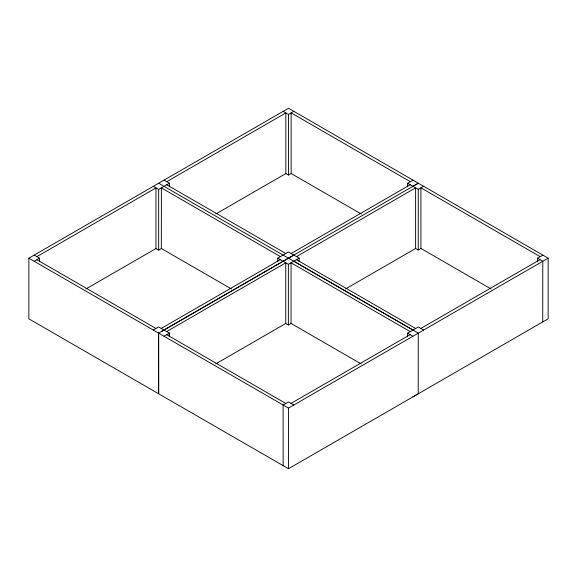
<?xml version="1.0" encoding="UTF-8"?>
<svg xmlns="http://www.w3.org/2000/svg" width="577" height="577" viewBox="0 0 577 577"><rect width="100%" height="100%" fill="white"/><g stroke="black" fill="none" stroke-linecap="round" stroke-linejoin="round"><path stroke-width="0.87" d="M28.85 258.193L288.529 108.274L548.15 258.164L548.15 318.807L288.471 468.726L28.85 318.836L28.85 258.193L288.471 408.09L288.471 468.726M36.892 256.642L155.97 187.893L155.97 248.536L85.93 288.976M166.746 181.676L285.839 112.919L285.839 173.554L215.784 214.002M34.216 261.294L39.582 258.193L39.582 261.763M153.294 186.349L158.661 189.444L169.436 183.226L169.436 186.797M283.163 111.375L288.435 114.419L293.816 111.325M155.97 248.536L158.661 250.086L161.38 248.521L231.399 288.947M285.839 173.554L288.435 175.055L291.125 173.504L361.252 213.995M153.258 330.022L158.625 326.921L169.371 333.124L169.371 336.694M277.703 261.742L277.703 258.171L288.45 251.969L299.131 258.121L299.131 261.691M412.995 180.147L407.643 183.241L407.643 186.811M161.25 328.436L280.328 259.686M291.125 253.512L410.24 184.741M293.83 255.077L161.315 331.58M412.944 186.306L418.311 183.205L158.625 333.117L158.625 393.759M166.681 331.573L285.759 262.823L285.759 323.466L215.711 363.907M296.52 256.614L415.62 187.85L415.62 248.485L345.558 288.94M277.703 258.171L288.37 264.331L299.131 258.121M407.643 183.241L418.238 189.357L423.605 186.256M164.005 336.225L169.371 333.124M285.759 323.466L288.37 324.974L291.039 323.437L361.173 363.928M415.62 248.485L418.238 250L420.921 248.442L491.077 288.947M283.156 405.018L288.522 401.917L293.837 404.989M407.578 336.752L407.578 333.189L418.311 326.986L423.576 330.03M537.497 261.778L537.497 258.215L542.863 255.113M291.06 403.381L410.11 334.653M420.849 328.45L540 259.657M288.471 408.09L548.15 258.164M410.334 181.69L291.125 112.868L291.14 173.511M540.18 256.657L420.921 187.806L420.921 248.442M537.497 258.215L542.784 261.266L542.733 321.872M164.07 180.125L169.436 183.226M166.746 184.777L285.781 253.505M296.47 259.657L415.7 328.493M293.787 261.208L413.024 330.044M158.661 183.248L418.26 333.095L418.21 393.766L412.843 396.868M280.415 256.606L161.38 187.878L161.336 248.543M410.269 331.631L291.039 262.795L291.039 323.437M407.578 333.189L412.843 336.225M34.216 255.099L39.582 258.193M36.892 259.751L155.934 328.472M166.681 334.682L285.781 403.446M418.26 189.343L418.238 250M288.435 114.419L288.435 175.055M288.37 264.331L288.37 324.974M283.105 404.989L283.156 465.661M169.306 333.088L169.306 336.658M158.661 189.444L158.661 250.086M158.639 333.124L158.689 393.795"/></g></svg>
